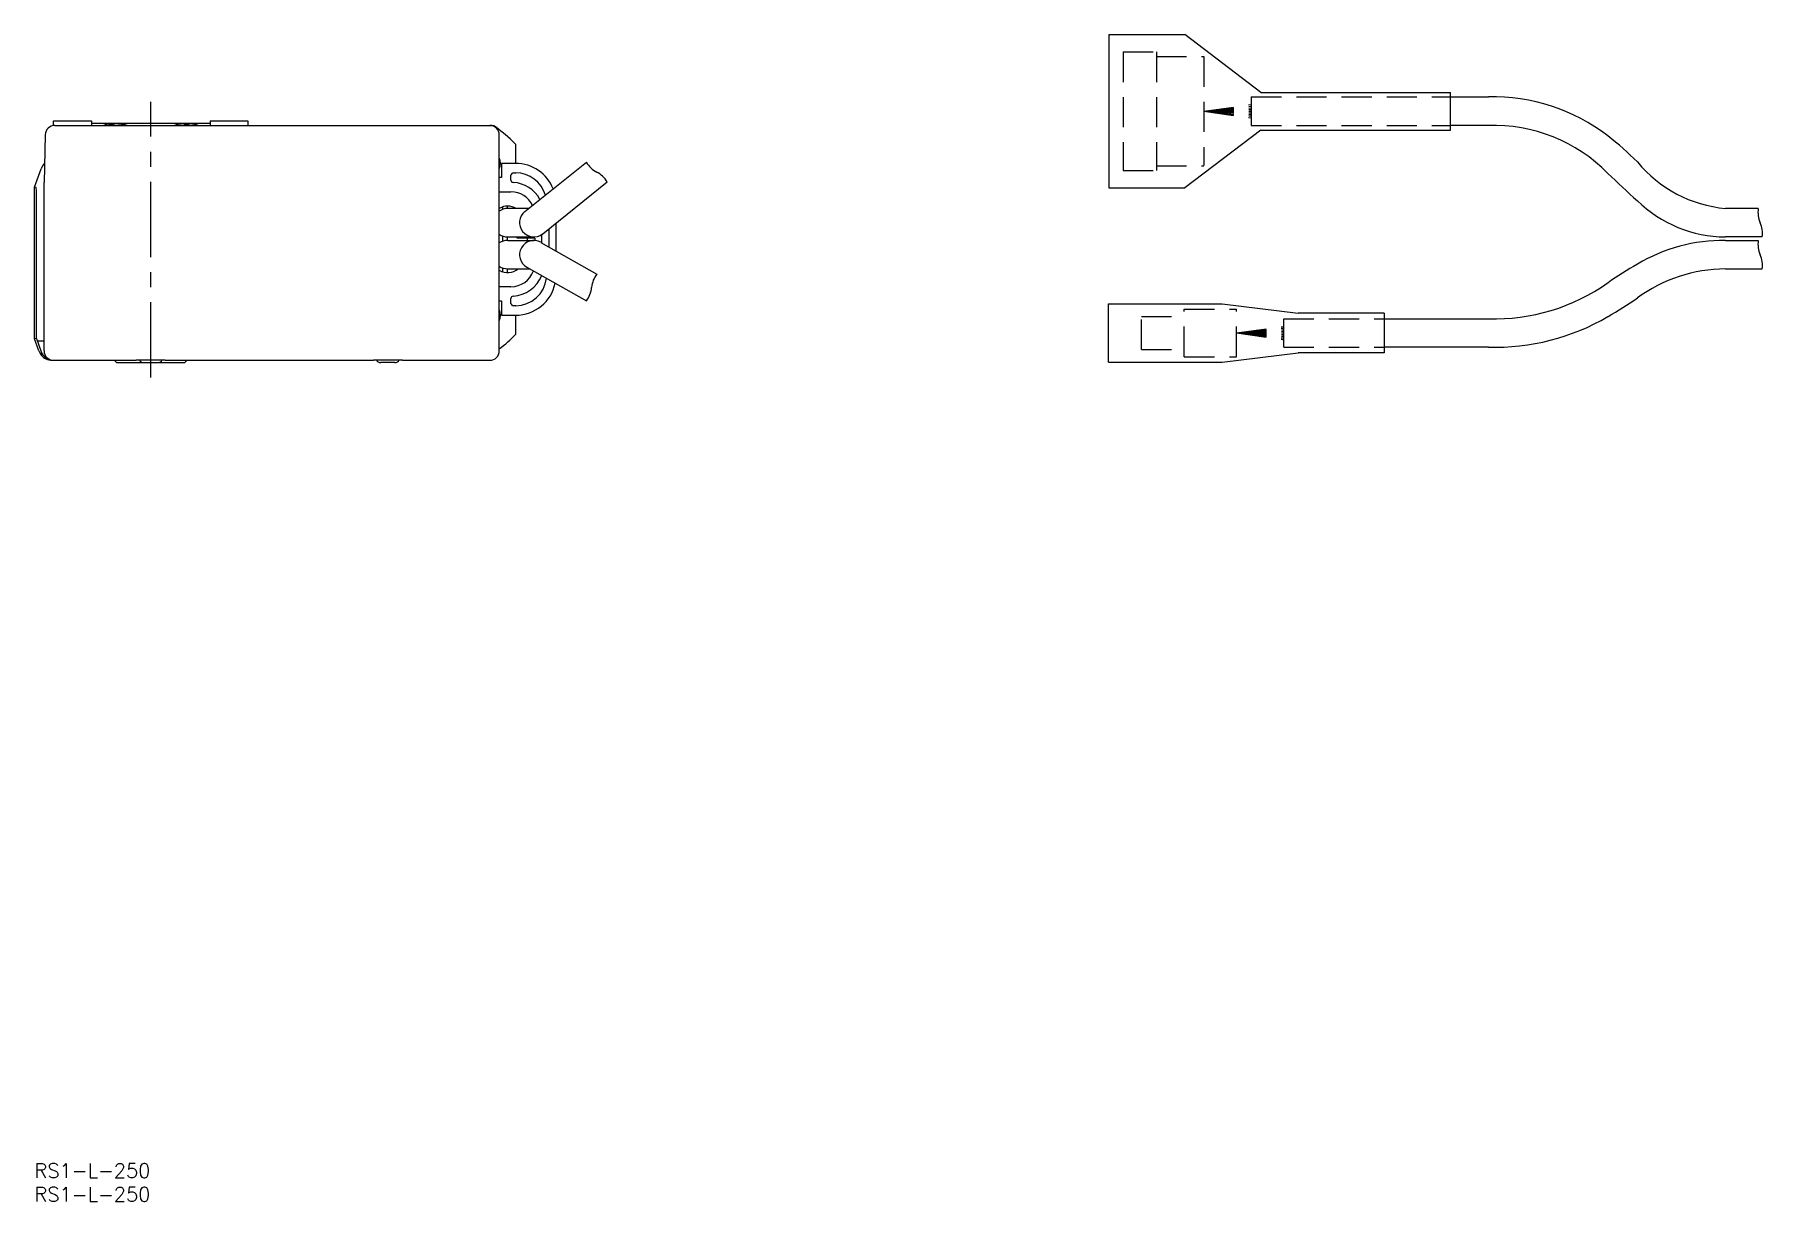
# Model space of a CAD drawing. Extents: x 0 to 914, y -8 to 437.
# Drawn here: x 0 to 364.3, y -8 to 238 of the extents above; entities that cross this region are included whole.
import ezdxf

# ---------------------------------------------------------------- set-up
doc = ezdxf.new("R2010")
doc.units = 0
doc.header["$LTSCALE"] = 0.5
doc.linetypes.add('CENTER', pattern=[50.8, 31.75, -6.35, 6.35, -6.35])
doc.linetypes.add('DASHED', pattern=[19.05, 12.7, -6.35])
for name, color, linetype in [('MSM_CENTER', 1, 'CENTER'), ('MSM_CONTINUOUS', 7, 'CONTINUOUS'), ('MSM_DASHED', 4, 'DASHED'), ('MSM_NARROW', 5, 'CONTINUOUS'), ('MSM_PART_NUMBER', 7, 'CONTINUOUS')]:
    doc.layers.add(name, color=color, linetype=linetype)
doc.styles.get("Standard").update_dxf_attribs({"font": 'txt.shx', "height": 3, "bigfont": 'bigfont.shx'})

# ---------------------------------------------------------------- blocks, each defined once
blk = doc.blocks.new('*U1')
at = {"layer": 'MSM_PART_NUMBER'}
blk.add_text('RS1-L-250', height=3, dxfattribs=at).set_placement((0, -3))
blk = doc.blocks.new('*U2')
at = {"layer": 'MSM_PART_NUMBER'}
blk.add_text('RS1-L-250', height=3, dxfattribs=at).set_placement((0, -8))

msp = doc.modelspace()

# ---------------------------------------------------------------- linework, layer by layer
at = {"layer": 'MSM_CENTER'}
msp.add_line((24.5, 165.66), (24.5, 223.82), dxfattribs=at)
at = {"layer": 'MSM_CONTINUOUS'}
for p, q in [((226.55, 237.98), (226.55, 205.66)), ((226.55, 237.98), (242.55, 237.98)), ((258.55, 225.78), (242.55, 237.98)), ((258.55, 225.78), (298.55, 225.78)), ((298.55, 217.86), (298.55, 225.78)), ((298.55, 224.82), (306.55, 224.82)), ((4, 219.82), (12, 219.82)), ((4, 218.8), (4, 219.82)), ((4.26, 218.82), (96.74, 218.82)), ((12, 219.82), (12, 218.82)), ((12, 219.32), (37, 219.32)), ((15.5, 219.32), (15.5, 219.08)), ((16.3, 219.02), (16.3, 219.18)), ((16.81, 219.18), (16.81, 219.09)), ((17.7, 219.13), (17.7, 219.18)), ((31.47, 219.18), (31.47, 219.18)), ((32.5, 219.01), (32.5, 219.18)), ((32.53, 219.18), (32.53, 219.01)), ((33.5, 219.32), (33.5, 219.06)), ((37, 219.82), (45, 219.82)), ((37, 219.82), (37, 218.82)), ((45, 219.82), (45, 218.82)), ((306.54, 218.82), (298.55, 218.82)), ((2.26, 216.87), (2, 206.82)), ((98, 171.32), (98, 216.82)), ((258.55, 217.86), (242.55, 205.66)), ((258.55, 217.86), (298.55, 217.86)), ((101.46, 210.82), (101.46, 214.82)), ((0, 205.82), (1.41, 209.69)), ((98.46, 207.82), (98, 207.82)), ((101.46, 210.82), (98.46, 210.82)), ((98.46, 210.82), (98.46, 207.82)), ((100.46, 207.3), (100.46, 208.32)), ((100.96, 208.82), (101.46, 208.82)), ((103.38, 200.66), (116.35, 211.08)), ((0.37, 205.75), (0, 205.82)), ((0, 173.82), (0, 205.82)), ((2, 171.32), (2, 206.82)), ((98, 204.82), (100.46, 204.82)), ((107.14, 195.98), (120.74, 206.91)), ((226.55, 205.66), (242.55, 205.66)), ((98.66, 201.64), (98.66, 201.11)), ((99.66, 201.82), (99.66, 201.32)), ((104.2, 201.32), (99.76, 201.32)), ((363.47, 201.32), (356.55, 201.32)), ((0.44, 173.9), (0.44, 200.09)), ((108.46, 197.04), (108.46, 193.21)), ((110, 192.34), (110, 198.28)), ((98.66, 195.53), (98.66, 194.38)), ((99.66, 195.32), (99.66, 194.57)), ((99.76, 195.32), (102.64, 195.32)), ((99.76, 194.57), (105.26, 194.57)), ((101.76, 195.07), (101.76, 195.32)), ((105.46, 195.07), (101.76, 195.07)), ((102.64, 195.32), (105.26, 195.32)), ((103.96, 194.57), (103.96, 195.07)), ((105.46, 195.07), (105.46, 194.56)), ((106.73, 194.18), (118.58, 187.49)), ((106.96, 194.05), (106.96, 195.84)), ((364.28, 195.32), (356.55, 195.32)), ((356.55, 194.57), (363.47, 194.57)), ((98.66, 188.8), (98.66, 188)), ((99.66, 188.61), (99.66, 187.82)), ((99.76, 188.61), (104.41, 188.61)), ((103.79, 188.96), (116.35, 181.87)), ((356.55, 188.57), (364.28, 188.57)), ((100.46, 184.82), (98, 184.82)), ((100.46, 181.32), (100.46, 182.33)), ((98, 181.82), (98.46, 181.82)), ((98.46, 181.82), (98.46, 178.82)), ((98.46, 178.82), (101.46, 178.82)), ((101.46, 180.82), (100.96, 180.82)), ((101.46, 174.8), (101.46, 178.82)), ((226.42, 168.91), (226.42, 181.23)), ((226.42, 181.23), (250.42, 181.23)), ((250.42, 181.23), (266.42, 179.23)), ((284.55, 179.23), (266.42, 179.23)), ((284.55, 179.23), (284.55, 170.91)), ((284.55, 178.07), (306.55, 178.07)), ((0.44, 173.9), (0, 173.82)), ((0.92, 171.29), (0, 173.82)), ((0.44, 173.9), (1.31, 171.29)), ((2, 173.32), (0.63, 173.32)), ((306.55, 172.07), (284.55, 172.07)), ((3.74, 169.32), (4, 169.32)), ((4, 169.32), (21.45, 169.32)), ((17, 169.12), (17, 169.32)), ((17.3, 168.82), (17, 169.12)), ((17.3, 168.82), (31.7, 168.82)), ((21.45, 169.32), (21.5, 169.39)), ((21.5, 169.39), (27.5, 169.39)), ((27.5, 169.39), (27.55, 169.32)), ((27.55, 169.32), (71.45, 169.32)), ((32, 169.12), (31.7, 168.82)), ((32, 169.32), (32, 169.12)), ((71.45, 169.32), (71.5, 169.39)), ((71.5, 169.39), (77.5, 169.39)), ((76, 168.82), (73, 168.82)), ((77.5, 169.39), (77.55, 169.32)), ((77.55, 169.32), (96, 169.32)), ((226.42, 168.91), (250.42, 168.91)), ((250.42, 168.91), (266.42, 170.91)), ((284.55, 170.91), (266.42, 170.91))]:
    msp.add_line(p, q, dxfattribs=at)
for centre, radius, start, end in [((307.56, 185.11), 39.72, 52.4415, 91.4368), ((4.26, 216.82), 2, 89.9924, 178.5075), ((17, 211.24), 7.98, 97.5141, 108.2151), ((16.59, 217.07), 2.13, 97.7296, 114.7633), ((16.14, 212.47), 6.55, 86.0805, 93.9195), ((16.75, 213.15), 6.05, 94.2611, 97.515), ((17.26, 213.14), 6.06, 94.2626, 99.1028), ((17.48, 217.07), 2.13, 97.7295, 114.7633), ((16.54, 217.19), 2.02, 76.8767, 82.4972), ((16.74, 213.11), 6.09, 75.5053, 85.7243), ((17.25, 213.11), 6.09, 75.5053, 85.7243), ((17, 211.24), 7.98, 71.7849, 82.4859), ((18.52, 216.91), 2.11, 83.0946, 96.9054), ((32, 211.24), 7.98, 102.6914, 108.2151), ((30.24, 218.98), 0.0385, 36.9983, 83.9577), ((31.98, 211.24), 7.96, 93.709, 102.4528), ((32.02, 211.24), 7.96, 93.709, 102.6625), ((30.84, 218.94), 0.704, 5.6851, 20.4995), ((31.94, 210.38), 8.64, 89.611, 92.6429), ((32.06, 210.37), 8.65, 86.5885, 93.4115), ((33.16, 218.94), 0.704, 159.5001, 173.8128), ((31.98, 211.24), 7.96, 86.0425, 86.291), ((31.87, 218.94), 0.704, 5.6851, 20.4995), ((32.02, 211.24), 7.96, 77.3375, 86.291), ((33.76, 218.99), 0.0321, 94.7432, 134.3132), ((32, 211.24), 7.98, 71.7849, 77.3086), ((33.74, 219.01), 0.0167, 356.4265, 57.637), ((96, 216.82), 2, 359.9919, 90.008), ((80.46, 194.82), 29, 43.6028, 55.8516), ((307.57, 184.8), 34.03, 44.6688, 91.7531), ((284.03, 156.23), 76.97, 45.5107, 51.6612), ((95.46, 210.82), 2.8, 335.1142, 24.8858), ((5.17, 208.32), 4, 139.9047, 159.9756), ((100.96, 208.32), 0.5, 90, 180), ((101.46, 202.32), 8.5, 21.6956, 90), ((101.46, 202.32), 6.5, 16.1844, 90), ((610.88, 500.99), 404.13, 226.3198, 227.522), ((359, 228.46), 27.25, 219.4718, 264.8274), ((-116.99, 201.53), 117.43, 359.3017, 2.0631), ((100.96, 207.3), 0.5, 180, 266.1774), ((100.46, 199.82), 5, 25.1835, 90), ((100.46, 199.82), 7, 29.1158, 86.1774), ((99.76, 198.32), 3.5, 58.9973, 120.1889), ((99.76, 198.32), 3, 90.0002, 125.9203), ((105.26, 198.32), 3, 128.7886, 308.7886), ((356.76, 222.31), 26.99, 225.8713, 269.5455), ((99.76, 198.32), 3, 234.0797, 269.9998), ((99.76, 191.32), 3.25, 90.0001, 122.788), ((105.26, 191.57), 3, 60.5642, 240.5642), ((356.03, 159.39), 35.18, 89.165, 120.8982), ((411.23, 66.36), 143.35, 120.7342, 123.6597), ((99.76, 191.86), 3.25, 237.2119, 270), ((99.76, 191.32), 3.5, 239.8111, 309.1835), ((100.46, 189.82), 5, 270, 340.7364), ((100.46, 189.82), 7, 273.8226, 337.8113), ((101.46, 187.32), 6.5, 270, 353.8432), ((356.73, 156.73), 31.84, 90.3274, 126.1072), ((100.96, 182.33), 0.5, 93.8226, 180), ((101.46, 187.32), 8.5, 270, 348.1551), ((307.87, 219.31), 41.26, 268.1661, 305.411), ((249.79, 315.18), 159.35, 300.9655, 303.5997), ((95.46, 178.82), 2.8, 335.1142, 24.8858), ((100.96, 181.32), 0.5, 180, 270), ((307.89, 219.23), 47.18, 268.3671, 300.413), ((3.69, 172.24), 2.93, 198.8082, 243.2172), ((4.03, 172.18), 2.87, 198.107, 269.3349), ((4, 171.32), 2, 179.992, 269.986), ((96, 171.32), 2, 269.992, 359.9942), ((80.46, 194.8), 29, 307.2165, 316.3972), ((3.69, 172.34), 3.02, 244.0209, 270.9245), ((23, 169.82), 1, 205.5893, 269.9999), ((26, 169.82), 1, 270.0001, 334.4107), ((73, 169.82), 1, 205.5893, 270), ((76, 169.82), 1, 270, 334.4107)]:
    msp.add_arc(centre, radius, start, end, dxfattribs=at)
at = {"layer": 'MSM_DASHED'}
for p, q in [((229.55, 234.32), (229.55, 209.32)), ((229.55, 234.32), (236.55, 234.32)), ((236.55, 234.32), (236.55, 209.32)), ((236.55, 233.32), (246.55, 233.32)), ((246.55, 233.32), (246.55, 210.35)), ((246.55, 221.82), (256.55, 223.22)), ((246.55, 221.82), (256.55, 222.87)), ((246.55, 221.82), (256.55, 222.52)), ((256.55, 224.82), (256.55, 218.82)), ((256.55, 224.82), (298.55, 224.82)), ((246.55, 221.82), (256.55, 222.17)), ((246.55, 221.82), (256.55, 221.82)), ((246.55, 221.82), (256.55, 220.77)), ((246.55, 221.82), (256.55, 221.12)), ((246.55, 221.82), (256.55, 221.47)), ((246.55, 221.82), (256.55, 220.41)), ((256.55, 218.82), (298.55, 218.82)), ((229.55, 209.32), (236.55, 209.32)), ((236.55, 210.32), (246.55, 210.32)), ((233.42, 171.57), (233.42, 178.57)), ((233.42, 178.57), (242.42, 178.57)), ((242.42, 180.07), (253.42, 180.07)), ((242.42, 170.07), (242.42, 180.07)), ((253.42, 170.07), (253.42, 180.07)), ((253.42, 175.07), (263.42, 176.47)), ((253.42, 175.07), (263.42, 176.12)), ((253.42, 175.07), (263.42, 175.77)), ((253.42, 175.07), (263.42, 175.42)), ((253.42, 175.07), (263.42, 175.07)), ((253.42, 175.07), (263.42, 173.66)), ((253.42, 175.07), (263.42, 174.72)), ((253.42, 175.07), (263.42, 174.37)), ((253.42, 175.07), (263.42, 174.02)), ((263.42, 172.07), (263.42, 178.07)), ((263.42, 178.07), (284.55, 178.07)), ((233.42, 171.57), (242.42, 171.57)), ((263.42, 172.07), (284.55, 172.07)), ((242.42, 170.07), (253.42, 170.07))]:
    msp.add_line(p, q, dxfattribs=at)
at = {"layer": 'MSM_NARROW'}
for centre, start, end in [((120.98, 213.77), 210.1206, 242.9278), ((116.1, 204.22), 30.1206, 62.9278), ((368.76, 200.51), 171.332, 204.1392), ((358.98, 196.13), 351.332, 24.1392), ((368.76, 193.76), 171.332, 204.1392), ((358.98, 189.38), 351.332, 24.1392), ((122.8, 184.19), 141.8962, 174.7034), ((112.13, 185.18), 321.8962, 354.7034)]:
    msp.add_arc(centre, 5.36, start, end, dxfattribs=at)

# ---------------------------------------------------------------- block references
at = {"layer": 'MSM_CONTINUOUS'}
for name in ['*U1', '*U2']:
    msp.add_blockref(name, (0, 0), dxfattribs=at)

doc.saveas('drawing.dxf')
